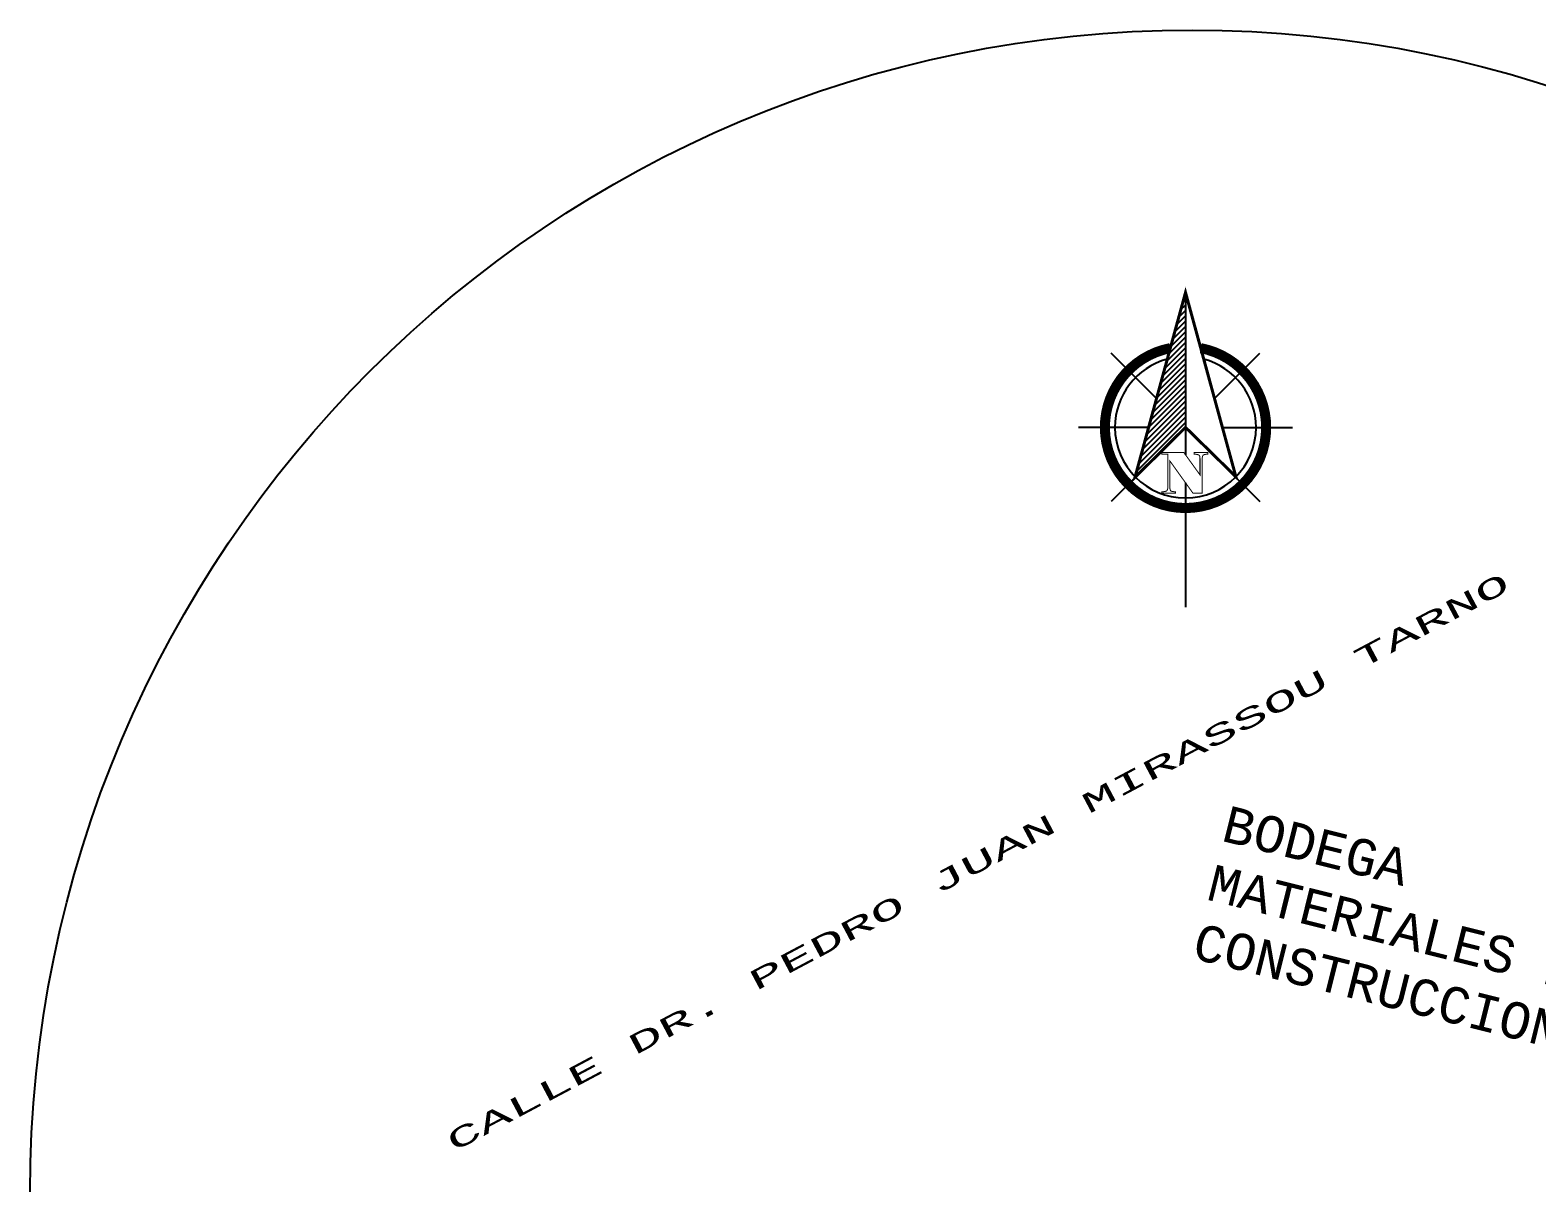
# Model space of a CAD drawing. Extents: x 661203 to 661848, y 2264651 to 2264858.
# Drawn here: x 661203.1 to 661289.3, y 2264768.4 to 2264834.3 of the extents above; entities that cross this region are included whole.
import ezdxf

# ---------------------------------------------------------------- set-up
doc = ezdxf.new("R2010")
doc.units = 0
doc.layers.add('ceco.net 1', color=7, linetype='Continuous')
doc.styles.add('MONOTXT4', font='monotxt4.shx')

# ---------------------------------------------------------------- blocks, each defined once
blk = doc.blocks.new('*X19')
at = {"color": 0}
for p, q in [((147.35, -409.49), (147.62, -409.23)), ((147.55, -408.76), (147.62, -408.7)), ((146.75, -411.68), (147.62, -410.82)), ((146.95, -410.95), (147.62, -410.29)), ((147.15, -410.22), (147.62, -409.76)), ((146.16, -413.87), (147.62, -412.41)), ((146.36, -413.14), (147.62, -411.88)), ((146.55, -412.41), (147.62, -411.35)), ((145.56, -416.06), (147.62, -414)), ((145.76, -415.33), (147.62, -413.47)), ((145.96, -414.6), (147.62, -412.94)), ((145.16, -417.52), (147.62, -415.06)), ((145.36, -416.79), (147.62, -414.53)), ((144.56, -419.71), (147.62, -416.65)), ((144.76, -418.98), (147.62, -416.12)), ((144.96, -418.25), (147.62, -415.59)), ((143.96, -421.9), (147.62, -418.24)), ((144.16, -421.17), (147.62, -417.71)), ((144.36, -420.44), (147.62, -417.18)), ((143.36, -424.09), (147.62, -419.83)), ((143.56, -423.36), (147.62, -419.3)), ((143.76, -422.63), (147.62, -418.77)), ((142.76, -426.28), (147.62, -421.42)), ((142.96, -425.55), (147.62, -420.89)), ((143.16, -424.82), (147.62, -420.36))]:
    blk.add_line(p, q, dxfattribs=at)
blk = doc.blocks.new('NORTE')
at = {"layer": 'ceco.net 1', "color": 1}
for p, q in [((661602.213, 2265422.687), (661602.213, 2265413.402)), ((661600.555, 2265416.628), (661597.962, 2265419.221)), ((661603.87, 2265416.628), (661606.463, 2265419.221)), ((661600.1, 2265414.971), (661596.086, 2265414.971)), ((661604.325, 2265414.971), (661608.339, 2265414.971)), ((661600.555, 2265413.313), (661597.962, 2265410.721)), ((661603.87, 2265413.313), (661606.463, 2265410.721)), ((661602.213, 2265411.802), (661602.213, 2265404.687))]:
    blk.add_line(p, q, dxfattribs=at)
for points, const_width in [([(661599.32, 2265412.111), (661602.213, 2265422.687), (661605.097, 2265412.145), (661602.213, 2265414.971), (661599.32, 2265412.111)], 0.173), ([(661601.319, 2265411.549), (661601.319, 2265411.509), (661601.322, 2265411.47), (661601.328, 2265411.437), (661601.334, 2265411.41), (661601.343, 2265411.382), (661601.352, 2265411.361), (661601.364, 2265411.346), (661601.376, 2265411.334), (661601.391, 2265411.325), (661601.413, 2265411.319), (661601.437, 2265411.31), (661601.467, 2265411.304), (661601.503, 2265411.298), (661601.543, 2265411.292), (661601.588, 2265411.289), (661601.636, 2265411.289), (661601.636, 2265411.198), (661600.865, 2265411.198), (661600.865, 2265411.289), (661600.887, 2265411.289), (661600.929, 2265411.289), (661600.968, 2265411.292), (661601.004, 2265411.298), (661601.038, 2265411.304), (661601.065, 2265411.31), (661601.089, 2265411.319), (661601.11, 2265411.325), (661601.125, 2265411.334), (661601.141, 2265411.346), (661601.156, 2265411.361), (661601.168, 2265411.382), (661601.177, 2265411.407), (661601.186, 2265411.437), (661601.192, 2265411.467), (661601.195, 2265411.503), (661601.195, 2265411.54), (661601.195, 2265413.435), (661600.865, 2265413.435), (661600.865, 2265413.526), (661602.123, 2265413.526), (661603.042, 2265412.253), (661603.042, 2265413.16), (661603.042, 2265413.202), (661603.039, 2265413.239), (661603.033, 2265413.272), (661603.027, 2265413.302), (661603.021, 2265413.329), (661603.009, 2265413.351), (661603, 2265413.366), (661602.988, 2265413.378), (661602.97, 2265413.39), (661602.945, 2265413.402), (661602.918, 2265413.411), (661602.888, 2265413.42), (661602.852, 2265413.426), (661602.812, 2265413.432), (661602.77, 2265413.435), (661602.725, 2265413.435), (661602.716, 2265413.435), (661602.716, 2265413.526), (661603.487, 2265413.526), (661603.487, 2265413.435), (661603.462, 2265413.435), (661603.42, 2265413.435), (661603.384, 2265413.432), (661603.348, 2265413.426), (661603.314, 2265413.42), (661603.287, 2265413.414), (661603.263, 2265413.405), (661603.242, 2265413.396), (661603.227, 2265413.387), (661603.214, 2265413.372), (661603.202, 2265413.354), (661603.193, 2265413.329), (661603.184, 2265413.305), (661603.178, 2265413.275), (661603.172, 2265413.239), (661603.169, 2265413.202), (661603.169, 2265413.16), (661603.169, 2265411.198), (661602.646, 2265411.198), (661601.319, 2265413.048), (661601.319, 2265411.549), (661601.319, 2265411.549)], 0.0577)]:
    blk.add_lwpolyline(points, dxfattribs=dict(at, const_width=const_width))
at = {"layer": 'ceco.net 1', "color": 1, "const_width": 0.577}
for points in [[(661597.598, 2265414.971, 1), (661606.828, 2265414.971, 0.359415), (661603.087, 2265419.502, 1)], [(661601.338, 2265419.502, 0.359415), (661597.598, 2265414.971, 1)]]:
    blk.add_lwpolyline(points, format="xyb", dxfattribs=at)
at = {"layer": 'ceco.net 1', "color": 1}
for start, end in [(105.02696, 180), (0, 74.97304), (180, 0)]:
    blk.add_arc((661602.213, 2265414.971), 4.038, start, end, dxfattribs=at)
at = {"layer": 'ceco.net 1', "color": 1, "xscale": 0.5768999999999985, "yscale": 0.5768999999999985, "zscale": 0.5768999999999985}
blk.add_blockref('*X19', (661517.05, 2265658.361), dxfattribs=at)

msp = doc.modelspace()

# ---------------------------------------------------------------- linework, layer by layer
msp.add_circle((661269.613, 2264767.815, -1608.032), 66.504)

# ---------------------------------------------------------------- block references
msp.add_blockref('NORTE', (-332.977, -603.376))

# ---------------------------------------------------------------- texts
at = {"style": 'MONOTXT4', "width": 2}
msp.add_text('CALLE DR. PEDRO JUAN MIRASSOU TARNO', height=1.13219, rotation=28, dxfattribs=at).set_placement((661227.338, 2264770.13))
at = {"insert": (661271.709, 2264789.981, -1608.032), "char_height": 2.08, "width": 25.15177, "attachment_point": 1, "rotation": 346, "style": 'MONOTXT4'}
msp.add_mtext('BODEGA MATERIALES DE CONSTRUCCION', dxfattribs=at)

doc.saveas('drawing.dxf')
